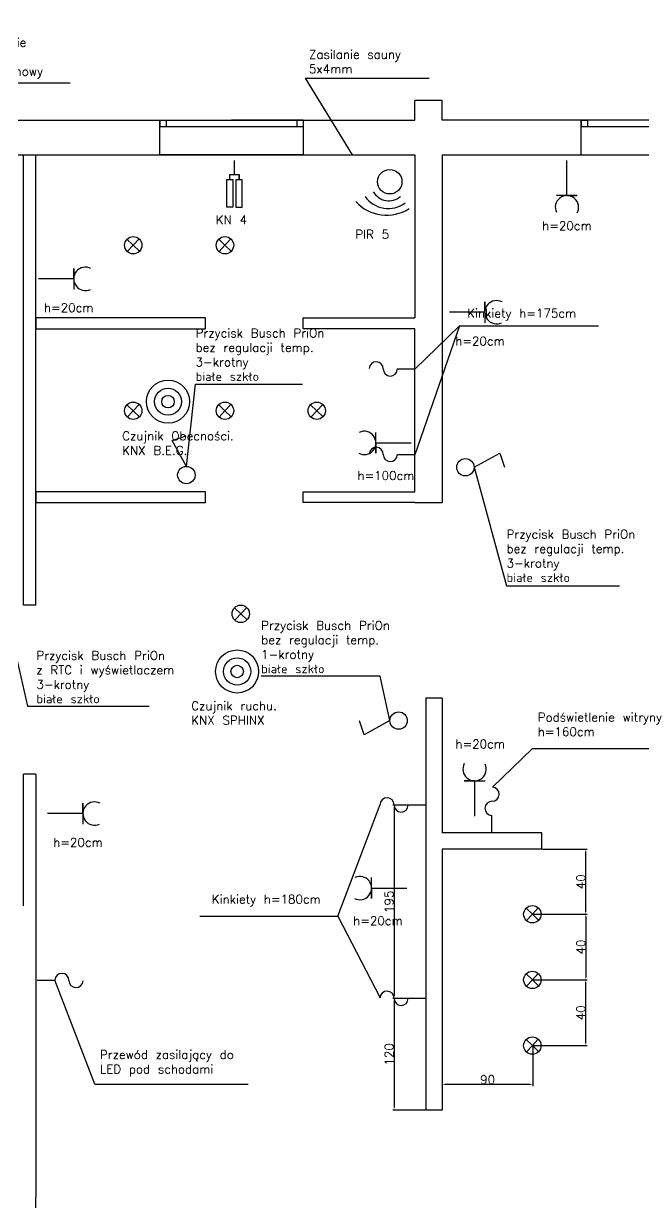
# Model space of a CAD drawing. Header units: millimetres. Extents: x -1884 to 3480, y 1823 to 3565.
# Drawn here: x -793 to -223, y 2475 to 3559 of the extents above; entities that cross this region are included whole.
import ezdxf

# ---------------------------------------------------------------- set-up
doc = ezdxf.new("R2010")
doc.units = ezdxf.units.MM
for name, color, linetype in [('Alarm', 7, 'Continuous'), ('Czujniki ruchu_becności', 7, 'Continuous'), ('Gniazda', 7, 'Continuous'), ('Opisy przyciskow', 84, 'Continuous'), ('Oświetlenie', 7, 'Continuous')]:
    doc.layers.add(name, color=color, linetype=linetype)
doc.styles.get("Standard").update_dxf_attribs({"font": 'txt.shx'})
doc.dimstyles.new('ISO-25', dxfattribs={"dimtxt": 2.5, "dimasz": 2.5, "dimexe": 1.25, "dimexo": 0.625, "dimtad": 1, "dimtxsty": 'Standard', "dimcen": 2.5, "dimadec": 0, "dimazin": 0, "dimtfac": 1, "dimtmove": 0, "dimatfit": 3, "dimfxl": 1, "dimarcsym": 0})

# ---------------------------------------------------------------- blocks, each defined once
blk = doc.blocks.new('*D18')
at = {"layer": 'Defpoints', "color": 0}
for p in [(-423.2, 2840.2), (-452.3, 2662.4), (-423.2, 2662.4)]:
    blk.add_point(p, dxfattribs=at)
at = {"layer": 'Oświetlenie', "color": 0, "lineweight": -2}
for p, q in [((-423.9, 2840.2), (-453.6, 2840.2)), ((-452.3, 2837.7), (-452.3, 2664.9)), ((-423.9, 2662.4), (-453.6, 2662.4))]:
    blk.add_line(p, q, dxfattribs=at)
at = {"layer": 'Oświetlenie', "color": 0}
for points in [[(-452.8, 2837.7), (-451.9, 2837.7), (-452.3, 2840.2)], [(-452.8, 2664.9), (-451.9, 2664.9), (-452.3, 2662.4)]]:
    blk.add_solid(points, dxfattribs=at)
at = {"layer": 'Oświetlenie', "color": 0, "insert": (-457, 2751.3), "char_height": 8, "attachment_point": 5, "rotation": 90}
blk.add_mtext('195', dxfattribs=at)
blk = doc.blocks.new('*D19')
at = {"layer": 'Defpoints', "color": 0}
for p in [(-423.9, 2662.4), (-452.3, 2559.7), (-423.2, 2559.7)]:
    blk.add_point(p, dxfattribs=at)
at = {"layer": 'Oświetlenie', "color": 0, "lineweight": -2}
for p, q in [((-424.5, 2662.4), (-453.6, 2662.4)), ((-452.3, 2659.9), (-452.3, 2562.2)), ((-423.9, 2559.7), (-453.6, 2559.7))]:
    blk.add_line(p, q, dxfattribs=at)
at = {"layer": 'Oświetlenie', "color": 0}
for points in [[(-452.8, 2659.9), (-451.9, 2659.9), (-452.3, 2662.4)], [(-452.8, 2562.2), (-451.9, 2562.2), (-452.3, 2559.7)]]:
    blk.add_solid(points, dxfattribs=at)
at = {"layer": 'Oświetlenie', "color": 0, "insert": (-457, 2611), "char_height": 8, "attachment_point": 5, "rotation": 90}
blk.add_mtext('120', dxfattribs=at)
blk = doc.blocks.new('*D20')
at = {"layer": 'Defpoints', "color": 0}
for p in [(-316.2, 2799.7), (-275.8, 2799.7), (-325.1, 2739.9)]:
    blk.add_point(p, dxfattribs=at)
at = {"layer": 'Oświetlenie', "color": 0, "lineweight": -2}
for p, q in [((-315.6, 2799.7), (-274.6, 2799.7)), ((-275.8, 2742.4), (-275.8, 2797.2)), ((-324.5, 2739.9), (-274.6, 2739.9))]:
    blk.add_line(p, q, dxfattribs=at)
at = {"layer": 'Oświetlenie', "color": 0}
for points in [[(-276.3, 2797.2), (-275.4, 2797.2), (-275.8, 2799.7)], [(-276.3, 2742.4), (-275.4, 2742.4), (-275.8, 2739.9)]]:
    blk.add_solid(points, dxfattribs=at)
at = {"layer": 'Oświetlenie', "color": 0, "insert": (-280.5, 2769.8), "char_height": 8, "attachment_point": 5, "rotation": 90}
blk.add_mtext('40', dxfattribs=at)
blk = doc.blocks.new('*D21')
at = {"layer": 'Defpoints', "color": 0}
for p in [(-325.1, 2739.9), (-325.1, 2679.5), (-275.8, 2679.5)]:
    blk.add_point(p, dxfattribs=at)
at = {"layer": 'Oświetlenie', "color": 0, "lineweight": -2}
for p, q in [((-324.5, 2739.9), (-274.6, 2739.9)), ((-275.8, 2737.4), (-275.8, 2682)), ((-324.5, 2679.5), (-274.6, 2679.5))]:
    blk.add_line(p, q, dxfattribs=at)
at = {"layer": 'Oświetlenie', "color": 0}
for points in [[(-276.3, 2737.4), (-275.4, 2737.4), (-275.8, 2739.9)], [(-276.3, 2682), (-275.4, 2682), (-275.8, 2679.5)]]:
    blk.add_solid(points, dxfattribs=at)
at = {"layer": 'Oświetlenie', "color": 0, "insert": (-280.5, 2709.7), "char_height": 8, "attachment_point": 5, "rotation": 90}
blk.add_mtext('40', dxfattribs=at)
blk = doc.blocks.new('*D22')
at = {"layer": 'Defpoints', "color": 0}
for p in [(-324.5, 2679.5), (-275.8, 2679.5), (-325.1, 2619)]:
    blk.add_point(p, dxfattribs=at)
at = {"layer": 'Oświetlenie', "color": 0, "lineweight": -2}
for p, q in [((-323.8, 2679.5), (-274.6, 2679.5)), ((-275.8, 2621.5), (-275.8, 2677)), ((-324.5, 2619), (-274.6, 2619))]:
    blk.add_line(p, q, dxfattribs=at)
at = {"layer": 'Oświetlenie', "color": 0}
for points in [[(-276.3, 2677), (-275.4, 2677), (-275.8, 2679.5)], [(-276.3, 2621.5), (-275.4, 2621.5), (-275.8, 2619)]]:
    blk.add_solid(points, dxfattribs=at)
at = {"layer": 'Oświetlenie', "color": 0, "insert": (-280.5, 2649.2), "char_height": 8, "attachment_point": 5, "rotation": 90}
blk.add_mtext('40', dxfattribs=at)
blk = doc.blocks.new('*D23')
at = {"layer": 'Defpoints', "color": 0}
for p in [(-408.2, 2619), (-324.5, 2619), (-408.2, 2583.1)]:
    blk.add_point(p, dxfattribs=at)
at = {"layer": 'Oświetlenie', "color": 0, "lineweight": -2}
for p, q in [((-408.2, 2618.4), (-408.2, 2581.8)), ((-324.5, 2618.4), (-324.5, 2581.8)), ((-327, 2583.1), (-405.7, 2583.1))]:
    blk.add_line(p, q, dxfattribs=at)
at = {"layer": 'Oświetlenie', "color": 0}
for points in [[(-405.7, 2583.5), (-405.7, 2582.7), (-408.2, 2583.1)], [(-327, 2583.5), (-327, 2582.7), (-324.5, 2583.1)]]:
    blk.add_solid(points, dxfattribs=at)
at = {"layer": 'Oświetlenie', "color": 0, "insert": (-366.3, 2587.7), "char_height": 8, "attachment_point": 5}
blk.add_mtext('90', dxfattribs=at)

msp = doc.modelspace()

# ---------------------------------------------------------------- linework, layer by layer
for p, q in [((-408.23, 3488.789), (-433.23, 3488.789)), ((-433.23, 3470.691), (-433.23, 3488.789)), ((-408.23, 3470.691), (-408.23, 3488.789)), ((-1284.23, 3470.691), (-433.23, 3470.691)), ((-668.052, 3438.691), (-668.052, 3470.691)), ((-668.052, 3470.691), (-668.052, 3464.691)), ((-668.052, 3470.691), (-662.052, 3470.691)), ((-668.052, 3464.691), (-536.052, 3464.691)), ((-662.052, 3470.691), (-662.052, 3464.691)), ((-536.052, 3470.691), (-602.052, 3470.691)), ((-536.052, 3470.691), (-542.052, 3470.691)), ((-542.052, 3470.691), (-542.052, 3464.691)), ((-536.052, 3470.691), (-536.052, 3438.691)), ((78.77, 3470.691), (-408.23, 3470.691)), ((-280.23, 3438.691), (-280.23, 3470.691)), ((-280.23, 3470.691), (-280.23, 3464.691)), ((-280.23, 3470.691), (-274.23, 3470.691)), ((-280.23, 3464.691), (-96.23, 3464.691)), ((-274.23, 3470.691), (-274.23, 3464.691)), ((-1252.23, 3438.691), (-433.23, 3438.691)), ((-793.473, 3024.43), (-793.473, 3438.691)), ((-782.052, 3024.43), (-782.052, 3438.691)), ((-536.052, 3438.691), (-668.052, 3438.691)), ((-433.23, 3438.691), (-433.23, 3288.691)), ((-408.23, 3438.691), (-408.23, 3118.691)), ((-408.23, 3438.691), (46.77, 3438.691)), ((-626.052, 3288.691), (-782.052, 3288.691)), ((-782.052, 3288.691), (-782.052, 3278.691)), ((-626.052, 3278.691), (-626.052, 3288.691)), ((-536.052, 3288.691), (-433.23, 3288.691)), ((-536.052, 3278.691), (-536.052, 3288.691)), ((-782.052, 3278.691), (-626.052, 3278.691)), ((-433.23, 3278.691), (-536.052, 3278.691)), ((-433.23, 3128.691), (-433.23, 3278.691)), ((-626.052, 3128.691), (-782.052, 3128.691)), ((-782.052, 3128.691), (-782.052, 3118.691)), ((-626.052, 3118.691), (-626.052, 3128.691)), ((-536.052, 3118.691), (-536.052, 3128.691)), ((-536.052, 3128.691), (-433.23, 3128.691)), ((-782.052, 3118.691), (-626.052, 3118.691)), ((-433.23, 3118.691), (-536.052, 3118.691)), ((-433.23, 3118.691), (-408.23, 3118.691)), ((-782.052, 3024.43), (-793.473, 3024.43)), ((-408.23, 2938.691), (-423.23, 2938.691)), ((-423.23, 2938.691), (-423.23, 2559.691)), ((-408.23, 2938.691), (-408.23, 2814.691)), ((-782.052, 2868.691), (-793.473, 2868.691)), ((-793.473, 2747.748), (-793.473, 2868.691)), ((-782.052, 2868.691), (-782.052, 2479.691)), ((-316.23, 2814.691), (-408.23, 2814.691)), ((-316.23, 2799.691), (-316.23, 2814.691)), ((-316.23, 2799.691), (-408.23, 2799.691)), ((-408.23, 2799.691), (-408.23, 2799.691)), ((-408.23, 2799.691), (-408.23, 2799.691)), ((-408.23, 2799.691), (-408.23, 2799.691)), ((-408.23, 2799.691), (-408.23, 2559.691)), ((-782.052, 2747.748), (-782.052, 2737.748)), ((-408.23, 2559.691), (-423.23, 2559.691)), ((-782.052, 2469.691), (-782.052, 2479.691))]:
    msp.add_line(p, q)
at = {"layer": 'Alarm'}
for p, q in [((-599.391, 3420.727), (-599.391, 3433.533)), ((-603.685, 3416.092), (-603.685, 3420.727)), ((-603.685, 3420.727), (-595.039, 3420.727)), ((-595.039, 3420.727), (-595.039, 3415.854)), ((-595.039, 3415.854), (-595.039, 3420.727))]:
    msp.add_line(p, q, dxfattribs=at)
for points in [[(-606.466, 3416.092), (-600.956, 3416.092), (-600.956, 3390.615), (-606.466, 3390.615)], [(-597.903, 3415.854), (-592.393, 3415.854), (-592.393, 3390.377), (-597.903, 3390.377)]]:
    msp.add_lwpolyline(points, close=True, dxfattribs=at)
msp.add_circle((-456.349, 3413.928), 11.257, dxfattribs=at)
for centre, radius, start, end in [((-459.21, 3421.571), 38.45, 222.16957, 302.835591), ((-457.819, 3415.29), 25.983, 215.170296, 306.951735), ((-457.198, 3412.823), 16.385, 209.319962, 310.782861)]:
    msp.add_arc(centre, radius, start, end, dxfattribs=at)
at = {"layer": 'Czujniki ruchu_becności'}
for centre, radius in [((-660.474, 3211.598), 19.818), ((-660.474, 3211.598), 12.474), ((-660.474, 3211.598), 5.74), ((-596.874, 2963.269), 19.818), ((-596.874, 2963.269), 12.474), ((-596.874, 2963.269), 5.74)]:
    msp.add_circle(centre, radius, dxfattribs=at)
at = {"layer": 'Gniazda'}
for p, q in [((-750.467, 3504.671), (-850.832, 3504.671)), ((-534.316, 3509.33), (-420.196, 3509.33)), ((-534.316, 3509.33), (-491.029, 3438.691)), ((-293.221, 3401.167), (-293.221, 3433.626)), ((-283.768, 3401.167), (-302.907, 3401.167)), ((-293.221, 3401.167), (-283.768, 3401.167)), ((-747.318, 3324.577), (-747.318, 3334.03)), ((-747.318, 3334.03), (-747.318, 3314.891)), ((-747.318, 3324.577), (-779.777, 3324.577)), ((-368.755, 3293.891), (-368.755, 3303.344)), ((-368.755, 3303.344), (-368.755, 3284.205)), ((-368.755, 3293.891), (-401.214, 3293.891)), ((-469.13, 3164.145), (-469.13, 3183.284)), ((-469.13, 3173.598), (-436.671, 3173.598)), ((-469.13, 3173.598), (-469.13, 3164.145)), ((-378.271, 2862.666), (-387.723, 2862.666)), ((-387.723, 2862.666), (-368.585, 2862.666)), ((-378.271, 2862.666), (-378.271, 2830.206)), ((-738.848, 2832.543), (-771.308, 2832.543)), ((-738.848, 2832.543), (-738.848, 2841.996)), ((-738.848, 2841.996), (-738.848, 2822.857)), ((-473.081, 2754.51), (-473.081, 2773.649)), ((-473.081, 2763.963), (-440.622, 2763.963)), ((-473.081, 2763.963), (-473.081, 2754.51))]:
    msp.add_line(p, q, dxfattribs=at)
for centre, start, end in [((-293.221, 3390.437), 331.759624, 205.479489), ((-736.588, 3324.577), 61.759624, 295.479489), ((-358.025, 3293.891), 61.759624, 295.479489), ((-479.86, 3173.598), 241.759624, 115.479489), ((-378.271, 2873.395), 151.759624, 25.479489), ((-728.119, 2832.543), 61.759624, 295.479489), ((-483.811, 2763.963), 241.759624, 115.479489)]:
    msp.add_arc(centre, 10.73, start, end, dxfattribs=at)
at = {"layer": 'Opisy przyciskow'}
for p, q in [((-643.617, 3152.035), (-635.049, 3227.635)), ((-635.049, 3227.635), (-536.814, 3227.635)), ((-378.749, 3151.186), (-348.815, 3042.094)), ((-818.343, 3055.835), (-789.99, 2931.276)), ((-348.815, 3042.094), (-244.9, 3042.094)), ((-465.12, 2959.041), (-574.736, 2959.041)), ((-456.184, 2918.044), (-465.12, 2959.041)), ((-789.99, 2931.276), (-677.935, 2931.276))]:
    msp.add_line(p, q, dxfattribs=at)
at = {"layer": 'Oświetlenie'}
for p, q in [((-698.343, 3361.006), (-692.537, 3355.506)), ((-698.037, 3349.701), (-692.537, 3355.506)), ((-687.038, 3361.312), (-692.537, 3355.506)), ((-692.537, 3355.506), (-692.537, 3355.506)), ((-692.537, 3355.506), (-692.537, 3355.506)), ((-692.537, 3355.506), (-692.537, 3355.506)), ((-692.537, 3355.506), (-692.537, 3355.506)), ((-692.537, 3355.506), (-692.537, 3355.506)), ((-686.732, 3350.006), (-692.537, 3355.506)), ((-613.845, 3361.006), (-608.039, 3355.506)), ((-613.539, 3349.701), (-608.039, 3355.506)), ((-602.539, 3361.312), (-608.039, 3355.506)), ((-608.039, 3355.506), (-608.039, 3355.506)), ((-608.039, 3355.506), (-608.039, 3355.506)), ((-608.039, 3355.506), (-608.039, 3355.506)), ((-608.039, 3355.506), (-608.039, 3355.506)), ((-608.039, 3355.506), (-608.039, 3355.506)), ((-602.233, 3350.006), (-608.039, 3355.506)), ((-392.033, 3281.414), (-433.23, 3241.449)), ((-392.033, 3281.414), (-433.23, 3162.75)), ((-392.033, 3281.414), (-264.104, 3281.414)), ((-433.23, 3241.449), (-449.391, 3241.449)), ((-698.343, 3208.719), (-692.537, 3203.219)), ((-698.037, 3197.413), (-692.537, 3203.219)), ((-687.038, 3209.025), (-692.537, 3203.219)), ((-692.537, 3203.219), (-692.537, 3203.219)), ((-692.537, 3203.219), (-692.537, 3203.219)), ((-692.537, 3203.219), (-692.537, 3203.219)), ((-692.537, 3203.219), (-692.537, 3203.219)), ((-692.537, 3203.219), (-692.537, 3203.219)), ((-686.732, 3197.719), (-692.537, 3203.219)), ((-613.845, 3208.719), (-608.039, 3203.219)), ((-613.539, 3197.413), (-608.039, 3203.219)), ((-602.539, 3209.025), (-608.039, 3203.219)), ((-608.039, 3203.219), (-608.039, 3203.219)), ((-608.039, 3203.219), (-608.039, 3203.219)), ((-608.039, 3203.219), (-608.039, 3203.219)), ((-608.039, 3203.219), (-608.039, 3203.219)), ((-608.039, 3203.219), (-608.039, 3203.219)), ((-602.233, 3197.719), (-608.039, 3203.219)), ((-529.346, 3208.719), (-523.541, 3203.219)), ((-529.041, 3197.413), (-523.541, 3203.219)), ((-518.041, 3209.025), (-523.541, 3203.219)), ((-523.541, 3203.219), (-523.541, 3203.219)), ((-523.541, 3203.219), (-523.541, 3203.219)), ((-523.541, 3203.219), (-523.541, 3203.219)), ((-523.541, 3203.219), (-523.541, 3203.219)), ((-523.541, 3203.219), (-523.541, 3203.219)), ((-517.735, 3197.719), (-523.541, 3203.219)), ((-656.669, 3175.729), (-643.726, 3180.044)), ((-643.617, 3152.035), (-656.669, 3175.729)), ((-433.23, 3162.75), (-449.391, 3162.75)), ((-378.749, 3151.186), (-355.056, 3164.237)), ((-355.056, 3164.237), (-350.74, 3151.294)), ((-599.339, 3021.812), (-593.534, 3016.312)), ((-599.034, 3010.506), (-593.534, 3016.312)), ((-588.034, 3022.118), (-593.534, 3016.312)), ((-593.534, 3016.312), (-593.534, 3016.312)), ((-593.534, 3016.312), (-593.534, 3016.312)), ((-593.534, 3016.312), (-593.534, 3016.312)), ((-593.534, 3016.312), (-593.534, 3016.312)), ((-593.534, 3016.312), (-593.534, 3016.312)), ((-587.728, 3010.812), (-593.534, 3016.312)), ((-479.878, 2904.992), (-484.193, 2917.935)), ((-456.184, 2918.044), (-479.878, 2904.992)), ((-325.046, 2892.342), (-361.873, 2856.76)), ((-325.046, 2892.342), (-164.306, 2892.342)), ((-504.05, 2738.24), (-465.299, 2840.741)), ((-423.23, 2840.245), (-439.391, 2840.245)), ((-362.37, 2814.691), (-362.37, 2830.852)), ((-330.897, 2745.399), (-325.091, 2739.899)), ((-319.591, 2745.704), (-325.091, 2739.899)), ((-631.174, 2738.24), (-504.05, 2738.24)), ((-504.05, 2738.24), (-465.299, 2662.849)), ((-330.591, 2734.093), (-325.091, 2739.899)), ((-325.091, 2739.899), (-325.091, 2739.899)), ((-325.091, 2739.899), (-325.091, 2739.899)), ((-325.091, 2739.899), (-325.091, 2739.899)), ((-325.091, 2739.899), (-325.091, 2739.899)), ((-325.091, 2739.899), (-325.091, 2739.899)), ((-319.286, 2734.399), (-325.091, 2739.899)), ((-330.897, 2684.953), (-325.091, 2679.453)), ((-330.591, 2673.647), (-325.091, 2679.453)), ((-319.591, 2685.259), (-325.091, 2679.453)), ((-325.091, 2679.453), (-325.091, 2679.453)), ((-325.091, 2679.453), (-325.091, 2679.453)), ((-325.091, 2679.453), (-325.091, 2679.453)), ((-325.091, 2679.453), (-325.091, 2679.453)), ((-325.091, 2679.453), (-325.091, 2679.453)), ((-319.286, 2673.953), (-325.091, 2679.453)), ((-780.811, 2679.191), (-764.65, 2679.191)), ((-727.941, 2583.646), (-764.65, 2679.191)), ((-423.23, 2662.352), (-439.391, 2662.352)), ((-330.897, 2624.507), (-325.091, 2619.007)), ((-330.591, 2613.201), (-325.091, 2619.007)), ((-319.591, 2624.813), (-325.091, 2619.007)), ((-325.091, 2619.007), (-325.091, 2619.007)), ((-325.091, 2619.007), (-325.091, 2619.007)), ((-325.091, 2619.007), (-325.091, 2619.007)), ((-325.091, 2619.007), (-325.091, 2619.007)), ((-325.091, 2619.007), (-325.091, 2619.007)), ((-319.286, 2613.507), (-325.091, 2619.007)), ((-727.941, 2583.646), (-586.586, 2583.646))]:
    msp.add_line(p, q, dxfattribs=at)
for centre in [(-692.537, 3355.506), (-608.039, 3355.506), (-692.537, 3203.219), (-608.039, 3203.219), (-523.541, 3203.219), (-386.747, 3151.186), (-643.617, 3144.038), (-593.534, 3016.312), (-448.187, 2918.044), (-325.091, 2739.899), (-325.091, 2679.453), (-325.091, 2619.007)]:
    msp.add_circle(centre, 7.997, dxfattribs=at)
for centre, start, end in [((-468.823, 3241.778), 359.285455, 178.518681), ((-455.867, 3241.617), 179.285455, 358.518681), ((-468.823, 3163.079), 359.285455, 178.518681), ((-455.867, 3162.918), 179.285455, 358.518681), ((-362.04, 2850.284), 269.285455, 88.518681), ((-458.823, 2840.574), 359.285455, 178.518681), ((-362.202, 2837.328), 89.285455, 268.518681), ((-445.867, 2840.412), 179.285455, 358.518681), ((-758.174, 2679.024), 359.285455, 178.518681), ((-745.219, 2678.862), 179.285455, 358.518681), ((-458.823, 2662.681), 359.285455, 178.518681), ((-445.867, 2662.52), 179.285455, 358.518681)]:
    msp.add_arc(centre, 6.478, start, end, dxfattribs=at)

# ---------------------------------------------------------------- texts
at = {"layer": 'Alarm', "char_height": 8, "width": 60.83616, "attachment_point": 1}
for s, insert in [('KN 4', (-616.499, 3382.956)), ('PIR 5', (-488.038, 3369.574))]:
    msp.add_mtext(s, dxfattribs=dict(at, insert=insert))
at = {"layer": 'Czujniki ruchu_becności', "char_height": 8, "width": 163.52847, "attachment_point": 1}
for s, insert in [('Czujnik Obecności.\\PKNX B.E.G. ', (-702.672, 3184.034)), ('Czujnik ruchu.\\PKNX SPHINX ', (-639.073, 2935.704))]:
    msp.add_mtext(s, dxfattribs=dict(at, insert=insert))
at = {"layer": 'Gniazda', "char_height": 8, "width": 151.55687, "attachment_point": 1}
for s, insert in [('TV\\PZasilanie\\P4xUTP\\P2xantenowy', (-837.648, 3559.489)), ('Zasilanie sauny\\P5x4mm', (-530.705, 3535.097)), ('h=20cm', (-316.052, 3377.467)), ('h=20cm', (-774.671, 3302.041)), ('h=20cm', (-396.108, 3271.355)), ('h=100cm', (-486.093, 3147.544)), ('h=20cm', (-395.877, 2900.543)), ('h=20cm', (-766.201, 2810.007)), ('h=20cm', (-490.043, 2737.909))]:
    msp.add_mtext(s, dxfattribs=dict(at, insert=insert))
at = {"layer": 'Opisy przyciskow', "char_height": 8, "attachment_point": 1}
for s, insert in [('Przycisk Busch PriOn\\Pbez regulacji temp.\\P3-krotny\\Pbiałe szkło', (-635.049, 3278.691)), ('Przycisk Busch PriOn\\Pbez regulacji temp.\\P3-krotny\\Pbiałe szkło', (-348.815, 3093.593)), ('Przycisk Busch PriOn\\Pbez regulacji temp.\\P1-krotny\\Pbiałe szkło', (-574.736, 3009.641)), ('Przycisk Busch PriOn\\Pz RTC i wyświetlaczem\\P3-krotny\\Pbiałe szkło', (-781.662, 2982.003))]:
    msp.add_mtext(s, dxfattribs=dict(at, insert=insert))
at = {"layer": 'Oświetlenie', "char_height": 8, "width": 151.55687, "attachment_point": 1}
for s, insert in [('Kinkiety h=175cm', (-385.071, 3296.864)), ('Podświetlenie witryny h=160cm', (-320.107, 2925.174)), ('Kinkiety h=180cm', (-620.231, 2757.735)), ('Przewód zasilający do LED pod schodami', (-723.18, 2614.693))]:
    msp.add_mtext(s, dxfattribs=dict(at, insert=insert))

# ---------------------------------------------------------------- dimensions: what is measured, and where the dimension line sits
at = {"layer": 'Oświetlenie'}
for base, p1, p2, text, picture, middle in [((-452.345, 2662.352), (-423.23, 2840.245), (-423.23, 2662.352), '195', '*D18', (-456.97, 2751.298)), ((-275.846, 2799.691), (-325.091, 2739.899), (-316.23, 2799.691), '40', '*D20', (-280.471, 2769.795)), ((-275.846, 2679.453), (-325.091, 2739.899), (-325.091, 2679.453), '40', '*D21', (-280.471, 2709.676)), ((-275.846, 2679.453), (-325.091, 2619.007), (-324.466, 2679.453), '40', '*D22', (-280.471, 2649.23)), ((-452.345, 2559.691), (-423.855, 2662.352), (-423.23, 2559.691), '120', '*D19', (-456.97, 2611.022))]:
    dim = msp.add_linear_dim(base=base, p1=p1, p2=p2, angle=90, text=text, dimstyle='ISO-25', override={"dimtxt": 8}, dxfattribs=at)
    dim.commit()
    dim.dimension.update_dxf_attribs({"geometry": picture, "text_midpoint": middle})
dim = msp.add_linear_dim(base=(-408.23, 2583.1), p1=(-324.466, 2619.007), p2=(-408.23, 2619.007), text='90', dimstyle='ISO-25', override={"dimtxt": 8}, dxfattribs=at)
dim.commit()
dim.dimension.update_dxf_attribs({"geometry": '*D23', "text_midpoint": (-366.348, 2587.725)})

doc.saveas('drawing.dxf')
